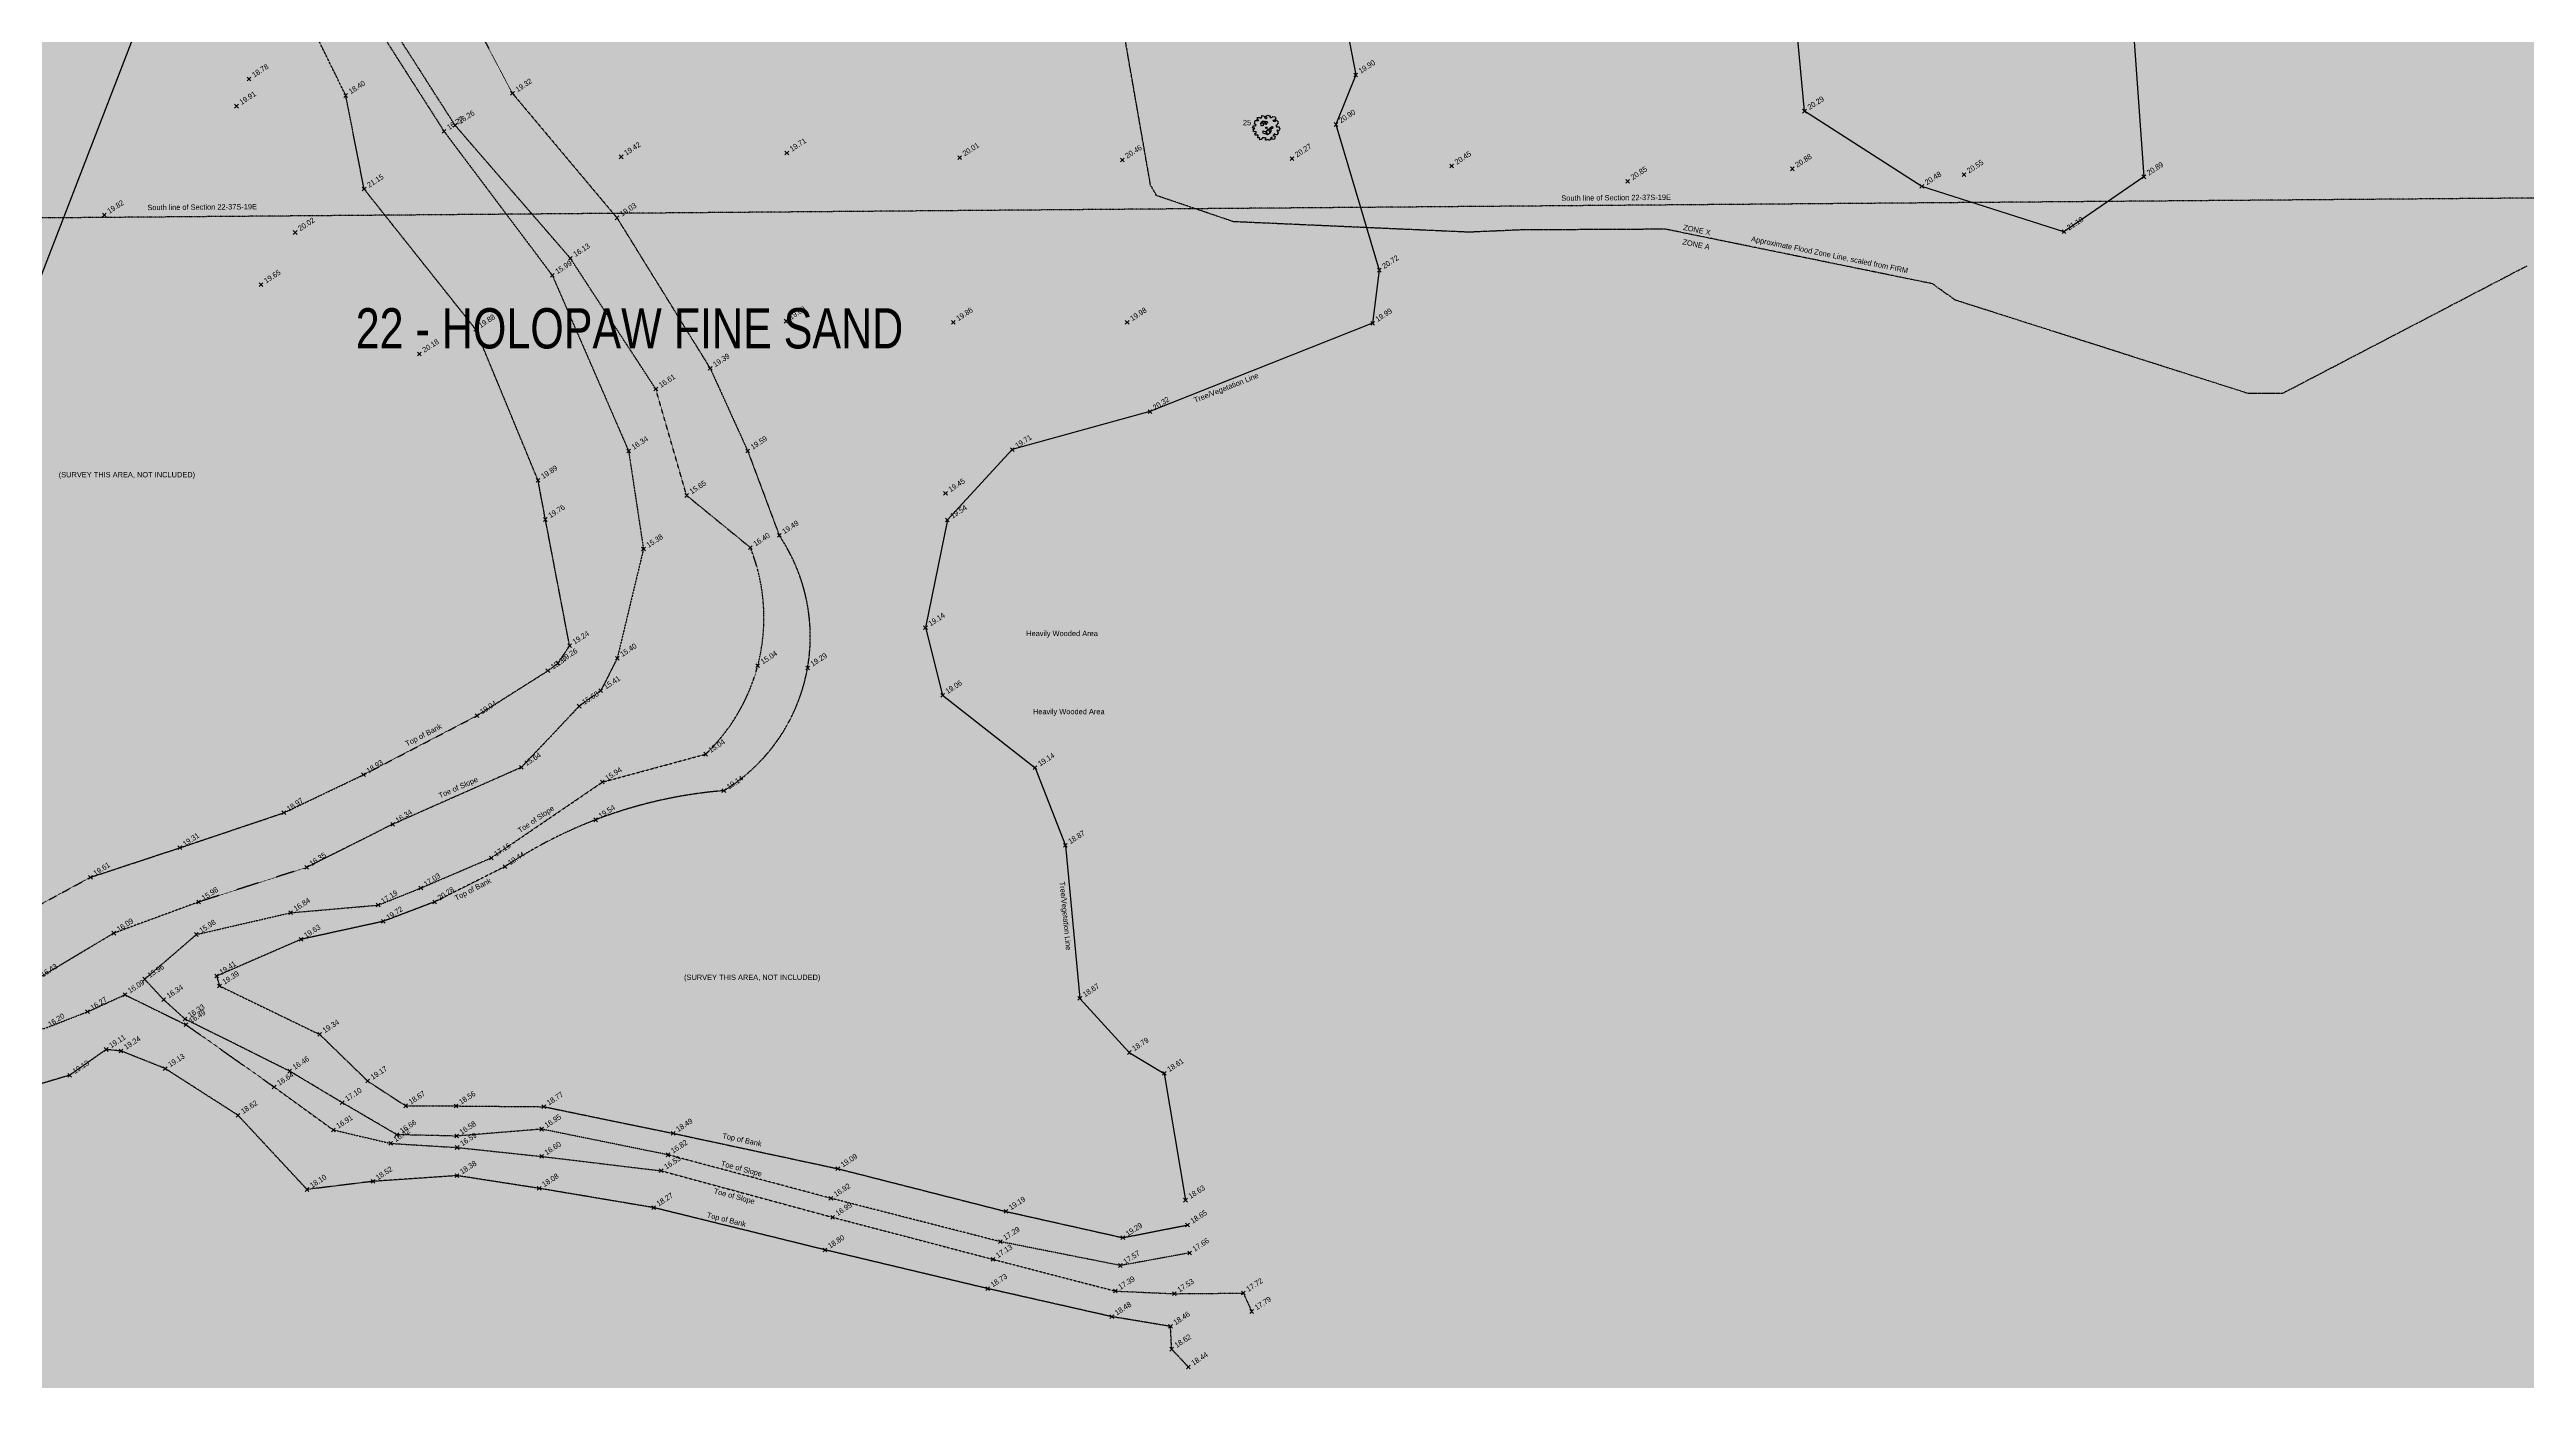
# Model space of a CAD drawing. Header units: inches. Extents: x -625442 to 34963, y -27993 to 66986.
# Drawn here: x -102156 to -93297, y 22077 to 26838 of the extents above; entities that cross this region are included whole.
import ezdxf
from ezdxf.enums import TextEntityAlignment as Align

# ---------------------------------------------------------------- set-up
doc = ezdxf.new("R2010")
doc.units = ezdxf.units.IN
doc.header["$LTSCALE"] = 0.5
doc.header["$MEASUREMENT"] = 0
for name, pattern in [('DASHED2', [0.375, 0.25, -0.125]), ('DIVIDE2', [0.625, 0.25, -0.125, 0, -0.125, 0, -0.125]), ('PHANTOM', [20, 10, -2, 2, -2, 2, -2])]:
    doc.linetypes.add(name, pattern=pattern)
for name, color, linetype in [('0-TEXT', 30, 'Continuous'), ('FEMA FLOOD ZONE', 190, 'PHANTOM'), ('I-DWG-PEN-01', 7, 'Continuous'), ('OVERHEAD WIRE', 251, 'OHE_POWER_LINE'), ('SECTION LINE', 101, 'DIVIDE2'), ('SPOT ELEVATION TEXT', 252, 'Continuous'), ('TEXT', 7, 'Continuous'), ('TOE OF SLOPE', 36, 'DIVIDE2'), ('TOP OF BANK', 252, 'DASHED2'), ('TREE LINE', 73, 'Continuous'), ('Trees-Anno', 43, 'Continuous'), ('TreesMARK', 46, 'Continuous')]:
    doc.layers.add(name, color=color, linetype=linetype)
doc.styles.add('1-4T', font='Zap601Rm.ttf', dxfattribs={"width": 0.8, "height": 12})
doc.styles.add('BLDG', font='IC-Romans.shx', dxfattribs={"width": 0.8})
doc.styles.add('ROMANS', font='ROMANS.SHX', dxfattribs={"height": 0.2})
doc.styles.add('TXT', font='IC-Romans.shx')
doc.linetypes.add('OHE_POWER_LINE', pattern='A,0.43,["OE",ROMANS,S=0.07,R=0,X=0,Y=-0.036398],0.009979,-0.121091', length=0.56107)

# ---------------------------------------------------------------- blocks, each defined once
blk = doc.blocks.new('SPT10')
at = {"color": 0, "linetype": 'Continuous'}
for p, q in [((-0.35, -0.35), (0.35, 0.35)), ((0.35, -0.35), (-0.35, 0.35))]:
    blk.add_line(p, q, dxfattribs=at)
blk = doc.blocks.new('TREE11')
at = {"linetype": 'Continuous'}
for p, q in [((-0.134, 0.178), (-0.184, 0.176)), ((-0.156, 0.177), (-0.179, 0.211)), ((-0.132, 0.24), (-0.134, 0.178)), ((-0.134, 0.178), (-0.103, 0.129)), ((-0.094, 0.242), (-0.047, 0.184)), ((-0.034, 0.247), (-0.058, 0.14)), ((0.006, -0.194), (-0.03, -0.231)), ((0.008, -0.119), (0.006, -0.244)), ((0.008, -0.167), (0.027, -0.23)), ((0.027, -0.23), (0.058, -0.256)), ((0.065, -0.059), (0.113, -0.104)), ((0.096, -0.089), (0.115, -0.156)), ((0.113, -0.104), (0.17, -0.108)), ((0.115, -0.156), (0.157, -0.173)), ((0.141, -0.107), (0.163, -0.133))]:
    blk.add_line(p, q, dxfattribs=at)
for points in [[(-0.04, 0.357), (-0.015, 0.344), (0.008, 0.351), (0.028, 0.361), (0.015, 0.389), (-0.027, 0.402), (-0.019, 0.434), (0.006, 0.451), (0.063, 0.474), (0.102, 0.449), (0.138, 0.447), (0.147, 0.41), (0.136, 0.393), (0.141, 0.378), (0.17, 0.37), (0.196, 0.378), (0.22, 0.391), (0.243, 0.415), (0.313, 0.402), (0.339, 0.381), (0.35, 0.351), (0.344, 0.329), (0.34, 0.28), (0.289, 0.282), (0.248, 0.275), (0.265, 0.252), (0.293, 0.244), (0.328, 0.244), (0.361, 0.265), (0.39, 0.275), (0.412, 0.246), (0.437, 0.224), (0.433, 0.195), (0.446, 0.154), (0.413, 0.148), (0.388, 0.092), (0.354, 0.079), (0.368, 0.058), (0.388, 0.027), (0.422, 0.031), (0.457, 0.043), (0.483, 0.016), (0.474, 0.001), (0.503, -0.026), (0.494, -0.071), (0.476, -0.084), (0.45, -0.136), (0.429, -0.087), (0.398, -0.104), (0.399, -0.119), (0.44, -0.196), (0.432, -0.226), (0.411, -0.238), (0.409, -0.268), (0.363, -0.268), (0.329, -0.255), (0.315, -0.23), (0.28, -0.238), (0.276, -0.273), (0.246, -0.282), (0.266, -0.303), (0.327, -0.315), (0.32, -0.365), (0.306, -0.423), (0.28, -0.423), (0.248, -0.44), (0.207, -0.421), (0.216, -0.36), (0.179, -0.362), (0.166, -0.381), (0.14, -0.4), (0.162, -0.419), (0.138, -0.464), (0.091, -0.464), (0.072, -0.441), (0.001, -0.467), (-0.033, -0.467), (-0.028, -0.422), (-0.003, -0.413), (-0.014, -0.379), (-0.063, -0.389), (-0.062, -0.374), (-0.141, -0.37), (-0.149, -0.404), (-0.177, -0.406), (-0.18, -0.435), (-0.24, -0.45), (-0.26, -0.42), (-0.236, -0.405), (-0.254, -0.38), (-0.315, -0.38), (-0.303, -0.291), (-0.316, -0.259), (-0.349, -0.272), (-0.418, -0.27), (-0.422, -0.212), (-0.383, -0.196), (-0.372, -0.151), (-0.384, -0.142), (-0.455, -0.151), (-0.484, -0.125), (-0.473, -0.106), (-0.49, -0.053), (-0.458, -0.053), (-0.439, -0.033), (-0.432, -0.017), (-0.493, -0.016), (-0.518, 0.028), (-0.497, 0.053), (-0.45, 0.082), (-0.409, 0.069), (-0.382, 0.08), (-0.388, 0.119), (-0.437, 0.131), (-0.412, 0.266), (-0.287, 0.27), (-0.282, 0.283), (-0.337, 0.3), (-0.331, 0.357), (-0.341, 0.379), (-0.305, 0.383), (-0.238, 0.387), (-0.216, 0.358), (-0.176, 0.368), (-0.17, 0.404), (-0.164, 0.459), (-0.113, 0.45), (-0.059, 0.418), (-0.073, 0.387)], [(-0.118, 0.258), (-0.067, 0.236), (-0.022, 0.249), (0.027, 0.23), (0.047, 0.196), (0.015, 0.181), (-0.022, 0.128), (-0.087, 0.145), (-0.114, 0.117), (-0.121, 0.09), (-0.174, 0.064), (-0.194, 0.1), (-0.201, 0.17), (-0.18, 0.224), (-0.136, 0.243)], [(0.014, -0.114), (0.079, -0.044), (0.118, -0.048), (0.163, 0.008), (0.206, 0.048), (0.241, 0.034), (0.227, -0.023), (0.185, -0.025), (0.166, -0.07), (0.171, -0.149), (0.145, -0.196), (0.088, -0.232), (0.048, -0.263), (-0.004, -0.237), (-0.053, -0.224), (-0.108, -0.207), (-0.126, -0.167), (-0.115, -0.115), (-0.029, -0.154)]]:
    blk.add_lwpolyline(points, close=True, dxfattribs=at)
blk.add_circle((0, 0), 0.0248, dxfattribs=at)

msp = doc.modelspace()

# ---------------------------------------------------------------- hatches: boundary and pattern name
at = {"layer": 'I-DWG-PEN-01', "true_color": 0xf7abae}
h = msp.add_hatch(color=241, dxfattribs=at)
h.dxf.hatch_style = 1
h.paths.add_polyline_path([(-100957.57866, 28706.15208), (-100362.58568, 29690.66082), (-99146.11653, 32085.3087), (-98780.92454, 32962.22505), (-98555.88498, 33891.39844), (-98391.13543, 34838.63486), (-98111.75584, 36104.40848), (-97705.87089, 37944.79637), (-97357.0879, 39427.21599), (-97272.12957, 40127.08882), (-97056.45627, 41917.44814), (-96914.01211, 43220.30303), (-96609.02474, 44896.58058), (-96307.95184, 46877.43979), (-96094.33005, 49462.95654), (-96094.315, 49462.95591), (-95778.43023, 53046.71728), (-95551.07756, 56628.18469), (-95474.06918, 58038.04651), (-95354.63501, 58316.39949), (-95243.43547, 59384.90037), (-95028.18208, 60553.21316), (-94715.82127, 61530.19717), (-94075.69796, 62742.663), (-93478.64811, 63729.64608), (-93083.35246, 64339.51759), (-92291.58733, 65280.22816), (-90855.85068, 66986.05302), (-95047.65514, 66986.05302), (-95846.80086, 66161.42762), (-96824.51555, 64811.7389), (-97984.68745, 63135.12856), (-98695.20724, 62088.65336), (-99125.95599, 61077.62322), (-99460.21651, 59744.27503), (-99832.91005, 58125.47746), (-100010.14321, 57121.57763), (-100064.26971, 54733.75191), (-99969.75295, 52216.36051), (-99964.96306, 50065.31694), (-99907.1783, 49414.42873), (-99800.41991, 49002.25161), (-99518.96209, 48405.80823), (-99230.10236, 48034.61032), (-99247.26911, 44337.82243), (-99305.79405, 41045.88106), (-99340.91757, 39530.44823), (-99465.75371, 37808.67109), (-99980.927, 37641.58966), (-100586.47482, 37158.40532), (-101185.52462, 36297.32724), (-102021.64209, 34850.91106), (-102960.30456, 32828.253), (-103480.06134, 31370.82707), (-103922.53217, 30247.78585), (-105161.19283, 27789.16552), (-105676.52269, 26769.90503), (-106133.71298, 25873.83289), (-106867.98903, 24896.60741), (-107623.72998, 23890.81495), (-108552.07417, 22636.26744), (-110251.17665, 20340.13114), (-111817.79908, 18382.13574), (-113305.66941, 16498.42923), (-114639.1432, 15147.48037), (-114639.1432, 10672.08111), (-113785.26824, 11364.78666), (-112077.51122, 12939.11382), (-111403.60955, 13698.36476), (-110515.39398, 14843.55183), (-109717.89458, 15940.69409), (-109055.33777, 16776.055), (-108464.62225, 17372.48298), (-107148.46211, 19352.51021), (-106082.60507, 21047.87083), (-105388.55808, 22044.48814), (-104262.17075, 23661.92487), (-103138.23265, 25275.84462), (-102383.53624, 26393.5828), (-101657.25179, 27572.15349)])
at = {"layer": 'I-DWG-PEN-01', "true_color": 0xedee99}
h = msp.add_hatch(color=61, dxfattribs=at)
h.dxf.hatch_style = 1
h.paths.add_polyline_path([(-97249.07687, 28214.19198), (-97361.17318, 29846.59999), (-97353.79262, 30054.0043), (-97189.09289, 30230.14189), (-96943.49166, 30423.59989), (-96791.93745, 30461.4854), (-96616.41954, 30419.02713), (-95489.2004, 29687.93072), (-95124.24328, 29603.20213), (-94919.64439, 29647.40755), (-94633.9447, 29774.50197), (-94289.25745, 29973.43249), (-93644.29443, 30632.6096), (-93473.89909, 30806.76021), (-93155.68974, 30968.05738), (-93012.89219, 31040.44006), (-92881.55555, 31031.41971), (-92707.63901, 30951.52889), (-91987.93089, 30955.14334), (-91873.58553, 31068.12197), (-91786.02942, 31256.431), (-91692.75817, 31564.57164), (-91586.07812, 31917.01101), (-91508.03057, 32064.60802), (-91524.44289, 32820.87927), (-92436.49406, 32860.12059), (-92799.85691, 32974.11916), (-93378.69379, 33067.01031), (-94101.48367, 33430.59105), (-94586.6365, 33629.97762), (-95155.06087, 33736.5131), (-95917.3229, 33659.0843), (-96181.17982, 33514.69104), (-96553.93029, 33376.57454), (-96956.00374, 33376.57454), (-97170.84433, 33672.3527), (-97212.4801, 33976.10238), (-97184.06813, 34252.18438), (-96976.04585, 34780.13803), (-96193.40009, 36059.55906), (-96075.22567, 36308.87316), (-96226.23186, 37785.0924), (-96171.92742, 38668.83399), (-96104.6127, 39041.853), (-95933.2726, 39202.8826), (-95776.21677, 39202.8826), (-95688.76742, 39126.44292), (-95404.07838, 38816.08369), (-95308.32322, 38384.83593), (-95108.15124, 38122.16407), (-94875.50335, 37903.73152), (-94693.32372, 37851.61314), (-93741.12429, 37932.25582), (-93802.23279, 39520.04551), (-93836.60187, 40543.13307), (-93822.21084, 41161.6545), (-93556.01947, 43308.08218), (-93456.15056, 44733.83157), (-93527.43669, 45237.05102), (-93732.07829, 45655.24914), (-93870.30194, 45998.02136), (-93812.48159, 46691.40174), (-93709.3174, 47287.15489), (-93441.31826, 48135.24497), (-93217.73772, 48814.7345), (-93121.51282, 49466.72276), (-92813.17324, 50491.27705), (-92308.51921, 51848.68462), (-92075.76381, 52400.1257), (-91326.2495, 53479.54578), (-90704.36062, 54375.16489), (-90081.78118, 55552.96334), (-89795.76122, 56183.15702), (-89711.89895, 56718.00371), (-91785.54545, 56495.52223), (-93463.75175, 56643.70866), (-94754.95178, 56643.70866), (-95546.84267, 56705.7166), (-95551.07756, 56628.18469), (-95777.36309, 53063.52788), (-95514.22457, 53048.31343), (-94990.28286, 52910.85018), (-94571.53375, 52625.8137), (-94326.48769, 52459.01438), (-93968.69759, 52156.81601), (-93754.68972, 51784.78921), (-93693.50293, 51339.33324), (-93702.76955, 51037.94389), (-93843.86856, 50505.399), (-94019.37224, 50103.05146), (-94294.73059, 49736.09969), (-94671.74429, 49386.4067), (-94792.75848, 49344.98993), (-95764.01073, 49449.26368), (-96094.315, 49462.95591), (-96094.55606, 49460.22105), (-96307.95184, 46877.43979), (-96609.02474, 44896.58058), (-96914.01211, 43220.30303), (-97056.45627, 41917.44814), (-97272.12957, 40127.08882), (-97357.0879, 39427.21599), (-97705.87089, 37944.79637), (-98111.75584, 36104.40848), (-98391.13543, 34838.63486), (-98555.88498, 33891.39844), (-98780.92454, 32962.22505), (-99146.11653, 32085.3087), (-100362.58568, 29690.66082), (-100957.57866, 28706.15208), (-101657.25179, 27572.15349), (-102383.53624, 26393.5828), (-103138.23265, 25275.84462), (-104262.17075, 23661.92487), (-105388.55808, 22044.48814), (-106082.60507, 21047.87083), (-107148.46211, 19352.51021), (-108464.62225, 17372.48298), (-109055.33777, 16776.055), (-109717.89458, 15940.69409), (-110061.8265, 15467.53731), (-109922.99168, 15377.95787), (-109504.94006, 15293.56208), (-108989.76677, 15310.44185), (-108276.12252, 15559.41084), (-107122.10702, 15921.17049), (-106334.35821, 16074.2255), (-105204.52706, 16137.89288), (-103260.27884, 15962.70127), (-102540.24244, 15897.82049), (-101641.04587, 15966.96898), (-101265.07129, 16393.91513), (-100799.38407, 17145.3363), (-100402.64854, 17852.43804), (-100111.56674, 18371.23314), (-99962.42939, 18637.04065), (-99471.68691, 19217.76474), (-99103.29115, 19653.70886), (-98799.32257, 20346.20761), (-98706.64206, 20604.12182), (-98687.56789, 21042.61081), (-98796.58244, 21453.8666), (-99047.32231, 21835.16218), (-99391.86722, 22278.64299), (-99642.06619, 22479.21281), (-99974.74668, 22635.82064), (-100284.41394, 22865.14131), (-100428.39867, 23144.11203), (-100356.91325, 23418.86596), (-100256.05504, 23661.23464), (-100043.10764, 23943.12504), (-99672.52792, 24147.63286), (-99329.60573, 24180.7977), (-98895.41224, 24283.05007), (-98575.32212, 24439.97528), (-98162.42337, 24835.86733), (-97665.81893, 25234.54495), (-97428.39538, 25618.29638), (-97203.23482, 26065.48717), (-97124.43289, 26487.36446)])
h.paths.add_polyline_path([(-85830.51263, 66986.05302), (-90855.85068, 66986.05302), (-92291.58733, 65280.22816), (-93083.35246, 64339.51759), (-93478.64811, 63729.64608), (-94075.69796, 62742.663), (-94715.82127, 61530.19717), (-95028.18208, 60553.21316), (-95243.43547, 59384.90037), (-95354.63501, 58316.39949), (-94656.49207, 58859.61827), (-93988.71123, 59279.7854), (-93380.99265, 59579.90522), (-93177.6535, 59644.44463), (-92442.18784, 59644.44463), (-92174.34527, 59486.48407), (-91963.58286, 59326.32958), (-91629.8846, 59174.95084), (-90488.08226, 59042.9139), (-89987.10784, 59044.37447), (-89383.07599, 59185.64013), (-89065.61212, 59277.43431), (-88606.11689, 59428.33852), (-87385.67128, 59408.31264), (-87381.79744, 59435.41027), (-87276.19916, 60778.77909), (-87182.69634, 61968.27542), (-87067.79255, 62509.5785), (-86900.21746, 62893.50249), (-86518.74127, 63280.42466), (-85946.90774, 63580.98511), (-85830.51263, 63642.16335)])
at = {"layer": 'I-DWG-PEN-01', "true_color": 0xd7ebd2}
h = msp.add_hatch(color=254, dxfattribs=at)
h.dxf.hatch_style = 1
h.paths.add_polyline_path([(-104113.74812, 14011.76531), (-103506.62474, 14346.79558), (-102538.05122, 14704.73894), (-101928.13342, 14930.13848), (-101563.80973, 14944.41141), (-101538.18772, 15700.3961), (-101641.04587, 15966.96898), (-102540.24244, 15897.82049), (-103260.27884, 15962.70127), (-105204.52706, 16137.89288), (-106334.35821, 16074.2255), (-107122.10702, 15921.17049), (-108276.12252, 15559.41084), (-108989.76677, 15310.44185), (-109504.94006, 15293.56208), (-109922.99168, 15377.95787), (-110061.8265, 15467.53731), (-110515.39398, 14843.55183), (-111403.60955, 13698.36476), (-112077.51122, 12939.11382), (-113785.26824, 11364.78666), (-114639.1432, 10672.08111), (-110930.77601, 10672.08111), (-110670.89114, 10825.59524), (-109820.24029, 11328.07515), (-108609.82789, 12157.2425), (-107276.13091, 12764.84046), (-106178.43403, 13177.1809), (-104940.22887, 13602.28131)])
h.paths.add_polyline_path([(-91352.61882, 26917.82647), (-90949.40909, 27077.20571), (-90474.95098, 27657.65858), (-89573.93336, 28802.32326), (-90008.8652, 28856.84059), (-90811.21856, 29145.48845), (-91200.9365, 29438.72139), (-91649.55661, 30210.55975), (-91938.13877, 30761.62063), (-91987.93089, 30955.14334), (-92707.63901, 30951.52889), (-92881.55555, 31031.41971), (-93012.89219, 31040.44006), (-93155.68974, 30968.05738), (-93473.89909, 30806.76021), (-93644.29443, 30632.6096), (-94289.25745, 29973.43249), (-94633.9447, 29774.50197), (-94919.64439, 29647.40755), (-95124.24328, 29603.20213), (-95489.2004, 29687.93072), (-96616.41954, 30419.02713), (-96791.93745, 30461.4854), (-96943.49166, 30423.59989), (-97189.09289, 30230.14189), (-97353.79262, 30054.0043), (-97361.17318, 29846.59999), (-97249.07687, 28214.19198), (-97124.43289, 26487.36446), (-97203.23482, 26065.48717), (-97428.39538, 25618.29638), (-97664.19986, 25237.16188), (-97137.73499, 25138.92678), (-95973.19312, 25074.43667), (-95131.31781, 25177.03415), (-94295.07934, 25369.3767), (-93379.76137, 25775.53281), (-92643.73344, 26235.23091), (-91892.50704, 26704.42146)])
h.paths.add_polyline_path([(-91081.55927, 46743.50472), (-90745.29881, 47738.67193), (-90200.74843, 48666.92235), (-90023.25623, 49074.12778), (-89737.97646, 49728.62119), (-89616.69182, 50147.59891), (-89463.11631, 50535.34072), (-88505.99176, 51925.32459), (-87170.96386, 53966.77596), (-86476.41512, 55198.42643), (-85830.51263, 56314.35891), (-85830.51263, 63642.16335), (-85946.90774, 63580.98511), (-86518.74127, 63280.42466), (-86900.21746, 62893.50249), (-87067.79255, 62509.5785), (-87182.69634, 61968.27542), (-87276.19916, 60778.77909), (-87383.92975, 59408.28406), (-87385.67128, 59408.31264), (-87450.27227, 58956.42585), (-87559.02349, 58670.64675), (-87853.05745, 58260.09043), (-88515.08046, 57675.19297), (-89099.41099, 57177.41026), (-89426.07115, 56932.39349), (-89711.89895, 56718.00371), (-89795.76122, 56183.15702), (-90081.78118, 55552.96334), (-90704.36062, 54375.16489), (-91326.2495, 53479.54578), (-92075.76381, 52400.1257), (-92308.51921, 51848.68462), (-92813.17324, 50491.27705), (-93121.51282, 49466.72276), (-93217.73772, 48814.7345), (-93441.31826, 48135.24497), (-93709.3174, 47287.15489), (-93812.48159, 46691.40174), (-93870.30194, 45998.02136), (-93732.07829, 45655.24914), (-93527.43669, 45237.05102), (-93456.15056, 44733.83157), (-93556.01947, 43308.08218), (-93822.21084, 41161.6545), (-93836.60187, 40543.13307), (-93802.23279, 39520.04551), (-93741.12429, 37932.25582), (-93694.00113, 37661.16256), (-93498.40553, 37297.32297), (-93275.63635, 36861.60414), (-92977.75198, 36328.94524), (-92666.18829, 36150.53359), (-92557.89695, 36045.29617), (-92476.06583, 38198.71777), (-92247.60999, 40353.38196), (-91738.74969, 43594.04924), (-91331.45, 46003.94985)])
at = {"layer": 'I-DWG-PEN-01', "true_color": 0xadddf7}
h = msp.add_hatch(color=141, dxfattribs=at)
h.dxf.hatch_style = 1
h.paths.add_polyline_path([(-93896.47198, 17091.29513), (-94026.80974, 17239.35523), (-94208.41999, 17688.10211), (-94425.85125, 18476.43816), (-94610.72831, 18875.81833), (-94820.06728, 19204.56104), (-95056.60117, 19419.19118), (-95721.30737, 19476.27982), (-96353.32416, 19536.43135), (-96705.87595, 19880.14955), (-96766.06633, 20412.91014), (-96682.06883, 20921.03514), (-96551.11899, 21278.29907), (-96430.4393, 21608.10177), (-96369.35215, 22056.64221), (-96395.27309, 22700.40319), (-96508.47969, 22934.55384), (-96976.91415, 23365.67526), (-97277.04045, 23459.56169), (-98052.14195, 23475.20892), (-98509.42372, 23531.25606), (-98646.57267, 23647.32839), (-99034.93122, 24099.67124), (-99128.54527, 24228.14735), (-99329.60573, 24180.7977), (-99672.52792, 24147.63286), (-100043.10764, 23943.12504), (-100256.05504, 23661.23464), (-100356.91325, 23418.86596), (-100428.39867, 23144.11203), (-100284.41394, 22865.14131), (-99974.74668, 22635.82064), (-99642.06619, 22479.21281), (-99391.86722, 22278.64299), (-99047.32231, 21835.16218), (-98796.58244, 21453.8666), (-98687.56789, 21042.61081), (-98706.64206, 20604.12182), (-98799.32257, 20346.20761), (-99103.29115, 19653.70886), (-99471.68691, 19217.76474), (-99962.42939, 18637.04065), (-100111.56674, 18371.23314), (-100402.64854, 17852.43804), (-100799.38407, 17145.3363), (-101265.07129, 16393.91513), (-101641.04587, 15966.96898), (-101538.18772, 15700.3961), (-101563.80973, 14944.41141), (-101212.8095, 14879.32352), (-100731.54979, 14532.18499), (-99910.14362, 14221.20641), (-98810.11229, 13971.70126), (-97043.91572, 13920.8524), (-95352.82723, 13925.22179), (-93333.02255, 14158.99343), (-92151.94736, 14358.55564), (-91273.26887, 14700.6592), (-90725.52716, 15094.07691), (-90090.78447, 15782.89068), (-89861.68556, 15976.12772), (-89971.69905, 16064.8273), (-90361.26753, 16378.92116), (-90680.00538, 16485.09303), (-92163.52709, 16577.2693), (-93200.5425, 16670.73051), (-93453.59566, 16711.9499), (-93646.15914, 16876.88994)])
h.paths.add_polyline_path([(-92977.75198, 36328.94524), (-93275.63635, 36861.60414), (-93498.40553, 37297.32297), (-93694.00113, 37661.16256), (-93741.12429, 37932.25582), (-94693.32372, 37851.61314), (-94875.50335, 37903.73152), (-95108.15124, 38122.16407), (-95308.32322, 38384.83593), (-95404.07838, 38816.08369), (-95688.76742, 39126.44292), (-95776.21677, 39202.8826), (-95933.2726, 39202.8826), (-96104.6127, 39041.853), (-96171.92742, 38668.83399), (-96226.23186, 37785.0924), (-96075.22567, 36308.87316), (-96193.40009, 36059.55906), (-96976.04585, 34780.13803), (-97184.06813, 34252.18438), (-97212.4801, 33976.10238), (-97170.84433, 33672.3527), (-96956.00374, 33376.57454), (-96553.93029, 33376.57454), (-96181.17982, 33514.69104), (-95917.3229, 33659.0843), (-95155.06087, 33736.5131), (-94586.6365, 33629.97762), (-94101.48367, 33430.59105), (-93378.69379, 33067.01031), (-92799.85691, 32974.11916), (-92436.49406, 32860.12059), (-91524.44289, 32820.87927), (-90618.47696, 32878.00797), (-90458.681, 32983.33247), (-90054.08806, 33394.43727), (-89929.69318, 33527.1891), (-89872.84078, 34063.97088), (-89875.30334, 34341.63055), (-90007.47023, 34484.46155), (-90348.15048, 34615.90071), (-90586.22881, 34694.63602), (-90999.82505, 34867.4334), (-91662.62384, 35307.839), (-92284.60534, 35779.71161), (-92666.18829, 36150.53359)])
h.paths.add_polyline_path([(-93843.86856, 50505.399), (-93702.76955, 51037.94389), (-93693.50293, 51339.33324), (-93754.68972, 51784.78921), (-93968.69759, 52156.81601), (-94326.48769, 52459.01438), (-94571.53375, 52625.8137), (-94990.28286, 52910.85018), (-95514.22457, 53048.31343), (-95776.95059, 53063.50403), (-96094.315, 49462.95591), (-95764.01073, 49449.26368), (-94792.75848, 49344.98993), (-94671.74429, 49386.4067), (-94294.73059, 49736.09969), (-94019.37224, 50103.05146)])
h.paths.add_polyline_path([(-87853.05745, 58260.09043), (-87559.02349, 58670.64675), (-87450.27227, 58956.42585), (-87385.67128, 59408.31264), (-88606.11689, 59428.33852), (-89065.61212, 59277.43431), (-89383.07599, 59185.64013), (-89987.10784, 59044.37447), (-90488.08226, 59042.9139), (-91629.8846, 59174.95084), (-91963.58286, 59326.32958), (-92174.34527, 59486.48407), (-92442.18784, 59644.44463), (-93177.6535, 59644.44463), (-93380.99265, 59579.90522), (-93988.71123, 59279.7854), (-94656.49207, 58859.61827), (-95354.63501, 58316.39949), (-95474.06918, 58038.04651), (-95546.84267, 56705.7166), (-94754.95178, 56643.70866), (-93463.75175, 56643.70866), (-91785.54545, 56495.52223), (-89711.89895, 56718.00371), (-89426.07115, 56932.39349), (-89099.41099, 57177.41026), (-88515.08046, 57675.19297)])
at = {"layer": 'I-DWG-PEN-01', "true_color": 0xfeeab9}
h = msp.add_hatch(dxfattribs=at)
h.set_pattern_fill('ANSI31', color=254, scale=12)
h.set_pattern_definition([(45, (-6223878.0124, -12656392.947), (-1.06066017178, 1.06066017178), [])])
h.paths.add_polyline_path([(-85830.51263, 21537.90717), (-85849.51562, 21754.95705), (-86351.94196, 25718.73998), (-86668.33112, 27402.73946), (-87029.85364, 28439.07227), (-87344.8021, 28253.71062), (-87853.29231, 28134.84348), (-88443.01854, 28183.95444), (-88766.70287, 28502.0017), (-89058.98599, 28737.77624), (-89573.93336, 28802.32326), (-90474.95098, 27657.65858), (-90949.40909, 27077.20571), (-91352.61882, 26917.82647), (-91892.50704, 26704.42146), (-92643.73344, 26235.23091), (-93379.76137, 25775.53281), (-94295.07934, 25369.3767), (-95131.31781, 25177.03415), (-95973.19312, 25074.43667), (-97137.73499, 25138.92678), (-97662.86862, 25236.91348), (-98162.42337, 24835.86733), (-98575.32212, 24439.97528), (-98895.41224, 24283.05007), (-99128.54527, 24228.14735), (-99034.93122, 24099.67124), (-98646.57267, 23647.32839), (-98509.42372, 23531.25606), (-98052.14195, 23475.20892), (-97277.04045, 23459.56169), (-96976.91415, 23365.67526), (-96508.47969, 22934.55384), (-96395.27309, 22700.40319), (-96369.35215, 22056.64221), (-96430.4393, 21608.10177), (-96551.11899, 21278.29907), (-96682.06883, 20921.03514), (-96766.06633, 20412.91014), (-96705.87595, 19880.14955), (-96353.32416, 19536.43135), (-95721.30737, 19476.27982), (-95056.60117, 19419.19118), (-94820.06728, 19204.56104), (-94610.72831, 18875.81833), (-94425.85125, 18476.43816), (-94208.41999, 17688.10211), (-94026.80974, 17239.35523), (-93896.47198, 17091.29513), (-93646.15914, 16876.88994), (-93453.59566, 16711.9499), (-93200.5425, 16670.73051), (-92163.52709, 16577.2693), (-90680.00538, 16485.09303), (-90361.26753, 16378.92116), (-89971.69905, 16064.8273), (-89861.68556, 15976.12772), (-89472.49682, 16304.39501), (-88553.5633, 16888.25097), (-87641.48367, 17278.01108), (-86883.69126, 17595.0076), (-86365.57144, 17978.92234), (-85921.47078, 18436.80551), (-85830.51263, 18590.30237)])

# ---------------------------------------------------------------- linework, layer by layer
at = {"layer": 'FEMA FLOOD ZONE'}
msp.add_lwpolyline([(-93295.82795, 26063.00697), (-94169.01102, 25607.43556), (-94291.91084, 25607.43556), (-95339.22983, 25941.34861), (-95422.05352, 26000.11728), (-96375.86194, 26195.12226), (-96894.17814, 26192.45113), (-97078.52757, 26184.4371), (-97921.16672, 26221.89161), (-98196.35501, 26315.38708), (-98217.72907, 26352.78544), (-98308.56793, 26873.68944)], dxfattribs=at)
at = {"layer": 'OVERHEAD WIRE'}
msp.add_lwpolyline([(-103373.64107, 22953.34133), (-101639.83972, 27442.09527)], dxfattribs=at)
at = {"layer": 'SECTION LINE'}
msp.add_line((-89577.99515, 26336.05729), (-153965.77837, 25821.4055), dxfattribs=at)
at = {"layer": 'TOE OF SLOPE'}
for points in [[(-100595.21003, 29535.01169), (-100774.68725, 29072.92078), (-100991.28624, 28409.31511), (-101180.75498, 27858.6784), (-101273.87664, 27505.85904), (-101146.03228, 27173.41012), (-100744.76577, 26545.41276), (-100357.36701, 26029.7538), (-100084.48141, 25401.49468), (-100031.41526, 25050.95773), (-100125.27004, 24660.33574), (-100184.07387, 24544.38749), (-100261.30834, 24489.0928), (-100468.04771, 24270.13336), (-100928.65542, 24066.37195), (-101236.2314, 23912.25015), (-101622.07927, 23788.62221), (-101925.67454, 23677.02965), (-102197.41659, 23514.4534)], [(-104616.59501, 23225.59677), (-104710.30632, 23063.98075), (-104539.65558, 23073.11425), (-104023.98002, 23104.25684), (-103462.68852, 23140.16259), (-102955.64575, 23180.16782), (-102601.95077, 23244.35061), (-102171.73171, 23337.04428), (-102019.80342, 23395.97652), (-101886.03552, 23456.98957), (-101667.24027, 23349.43773), (-101352.29998, 23126.80977), (-101140.78924, 22973.4816), (-100935.73471, 22925.16375), (-100697.62707, 22910.46412), (-100395.90068, 22878.48578), (-99967.97, 22827.26439), (-99354.9774, 22660.96147), (-98781.40416, 22510.62271), (-98343.5436, 22396.90767), (-98132.27892, 22387.48296), (-97885.93465, 22389.6409), (-97855.90781, 22323.77105)]]:
    msp.add_lwpolyline(points, dxfattribs=at)
msp.add_lwpolyline([(-98078.2045, 22533.29585), (-98325.51936, 22488.46111), (-98755.34033, 22573.662), (-99361.14818, 22728.76793), (-99943.63958, 22884.31625), (-100395.39484, 22976.12221), (-100699.85145, 22951.31768), (-100913.42798, 22956.29915), (-101108.88576, 23070.88388), (-101296.91195, 23183.63819), (-101670.82017, 23369.69596), (-101747.36415, 23439.10941), (-101815.47112, 23512.50989), (-101630.45965, 23672.32484), (-101292.99634, 23750.31803), (-100980.39333, 23777.50407), (-100827.54929, 23838.70149), (-100575.88364, 23946.35514), (-100178.27858, 24217.49689), (-99809.25831, 24317.41266, 0.3064157484), (-99648.81073, 25055.83334), (-99877.02206, 25242.6559), (-99987.11821, 25623.24528), (-100292.97928, 26091.40327), (-100705.17068, 26566.82051), (-101106.67147, 27194.63335)], format="xyb", dxfattribs=at)
at = {"layer": 'TOP OF BANK'}
for points in [[(-102314.81872, 23711.55026), (-102009.13397, 23877.12306), (-101689.68431, 23982.58723), (-101317.56696, 24107.74388), (-101032.54928, 24243.85278), (-100626.79264, 24455.10307), (-100373.28409, 24615.68465), (-100337.11068, 24642.82736), (-100295.57707, 24705.11073), (-100382.02133, 25156.82328), (-100408.47764, 25297.14015), (-100631.67657, 25837.21592), (-101030.40738, 26338.74465), (-101096.15286, 26673.48491), (-101297.93563, 27084.77715), (-101412.42162, 27485.94794), (-101309.62645, 27915.21247), (-101171.81513, 28456.4581), (-100933.20971, 29122.39698), (-100750.77583, 29600.87072), (-100549.59263, 30047.58293, 0.4152409165), (-100616.27817, 30222.62428), (-100849.96298, 30277.64436), (-100988.9032, 30322.87825)], [(-100838.83387, 27321.12871), (-100499.70647, 26680.84877), (-100126.18476, 26235.7723), (-99792.86543, 25697.37857), (-99658.66047, 25402.1198), (-99545.86164, 25099.97196, -0.4282213344), (-99743.97556, 24186.77504, 0.127421314), (-100526.33774, 23915.20413), (-100778.23873, 23789.04257), (-100961.82314, 23719.2887), (-101256.10844, 23654.83893), (-101558.13774, 23523.64184), (-101547.7895, 23488.47518), (-101189.40852, 23314.91474), (-101017.8682, 23148.24775), (-100881.72671, 23059.4467), (-100701.83411, 23059.0649), (-100387.76566, 23056.37743), (-99925.20819, 22961.18601), (-99336.21594, 22834.75102), (-98735.14555, 22681.84327), (-98316.79875, 22587.99832), (-98085.51293, 22633.3027)]]:
    msp.add_lwpolyline(points, format="xyb", dxfattribs=at)
msp.add_lwpolyline([(-98082.42674, 22125.58833), (-98142.17292, 22189.00999), (-98146.5545, 22270.54271), (-98356.18976, 22305.23692), (-98800.10145, 22405.68014), (-99382.03938, 22544.25048), (-99995.13605, 22695.34104), (-100404.4674, 22764.24716), (-100698.01418, 22809.75397), (-100999.15377, 22789.16709), (-101234.7107, 22760.37121), (-101481.59977, 23025.82751), (-101742.15386, 23192.88201), (-101899.75908, 23255.66313), (-101953.12569, 23260.88051), (-102083.5307, 23168.98638), (-102544.76108, 23030.95932)], dxfattribs=at)
at = {"layer": 'TREE LINE'}
for points in [[(-97584.94227, 27270.39646), (-97483.83235, 26746.99056), (-97554.77209, 26569.84999), (-97399.78105, 26048.6162), (-97423.68355, 25858.86097), (-98220.12641, 25542.78059), (-98712.44631, 25406.99141), (-98944.18786, 25155.23812), (-99022.77449, 24770.01633), (-98961.5648, 24528.21952), (-98630.96965, 24268.72499), (-98522.35542, 23990.97698), (-98470.667, 23443.75824), (-98294.04054, 23250.44576), (-98168.68637, 23175.60977), (-98092.7202, 22722.19329)], [(-94708.31563, 26984.42699), (-94665.32616, 26382.36099), (-94951.12721, 26185.99969), (-95459.05195, 26348.22383), (-95878.69032, 26617.33266), (-95915.51238, 27016.21893)]]:
    msp.add_lwpolyline(points, dxfattribs=at)

# ---------------------------------------------------------------- block references
at = {"layer": 'SPOT ELEVATION TEXT', "xscale": 19.2, "yscale": 19.2, "zscale": 19.2}
for p in [(-101441.97679, 26732.78367), (-101096.15286, 26673.48491), (-100499.70647, 26680.84877), (-97483.83235, 26746.99056), (-101486.96209, 26635.24199), (-95878.69032, 26617.33266), (-100744.76577, 26545.41276), (-100705.17068, 26566.82051), (-97554.77209, 26569.84999), (-100111.04794, 26453.8811), (-99518.67838, 26467.72017), (-98900.62306, 26451.42741), (-98318.82757, 26442.99345), (-97711.80492, 26447.46429), (-97140.38696, 26420.90021), (-95922.50252, 26410.98585), (-101030.40738, 26338.74465), (-96510.96297, 26366.48348), (-95459.05195, 26348.22383), (-95308.46755, 26390.13086), (-94665.32616, 26382.36099), (-101959.52524, 26245.74193), (-100126.18476, 26235.7723), (-101277.01401, 26183.4474), (-94951.12721, 26185.99969), (-100292.97928, 26091.40327), (-97399.78105, 26048.6162), (-101398.90112, 25996.3998), (-100357.36701, 26029.7538), (-99521.92543, 25866.37814), (-98923.19339, 25861.85372), (-98301.39786, 25861.65825), (-100631.67657, 25837.21592), (-97423.68355, 25858.86097), (-100832.7731, 25748.97416), (-99792.86543, 25697.37857), (-99987.11821, 25623.24528), (-98220.12641, 25542.78059), (-100084.48141, 25401.49468), (-99658.66047, 25402.1198), (-98712.44631, 25406.99141), (-100408.47764, 25297.14015), (-99877.02206, 25242.6559), (-98951.10348, 25250.263), (-100382.02133, 25156.82328), (-98944.18786, 25155.23812), (-99545.86164, 25099.97196), (-100031.41526, 25050.95773), (-99648.81073, 25055.83334), (-99022.77449, 24770.01633), (-100337.11068, 24642.82736), (-100295.57707, 24705.11073), (-100125.27004, 24660.33574), (-99622.66602, 24633.8493), (-99444.49291, 24625.90561), (-100373.28409, 24615.68465), (-100184.07387, 24544.38749), (-100626.79264, 24455.10307), (-100261.30834, 24489.0928), (-98961.5648, 24528.21952), (-100468.04771, 24270.13336), (-99809.25831, 24317.41266), (-98630.96965, 24268.72499), (-101032.54928, 24243.85278), (-100178.27858, 24217.49689), (-99743.97556, 24186.77504), (-101317.56696, 24107.74388), (-100928.65542, 24066.37195), (-100202.37584, 24082.60207), (-101689.68431, 23982.58723), (-100575.88364, 23946.35514), (-100526.33774, 23915.20413), (-98522.35542, 23990.97698), (-102009.13397, 23877.12306), (-101236.2314, 23912.25015), (-100827.54929, 23838.70149), (-101622.07927, 23788.62221), (-101292.99634, 23750.31803), (-100980.39333, 23777.50407), (-100778.23873, 23789.04257), (-101925.67454, 23677.02965), (-101630.45965, 23672.32484), (-101256.10844, 23654.83893), (-100961.82314, 23719.2887), (-101815.47112, 23512.50989), (-101558.13774, 23523.64184), (-101547.7895, 23488.47518), (-102019.80342, 23395.97652), (-101886.03552, 23456.98957), (-101747.36415, 23439.10941), (-98470.667, 23443.75824), (-101670.82017, 23369.69596), (-101667.24027, 23349.43773), (-101189.40852, 23314.91474), (-101953.12569, 23260.88051), (-101899.75908, 23255.66313), (-98294.04054, 23250.44576), (-102083.5307, 23168.98638), (-101742.15386, 23192.88201), (-101352.29998, 23126.80977), (-101296.91195, 23183.63819), (-101017.8682, 23148.24775), (-98168.68637, 23175.60977), (-101108.88576, 23070.88388), (-100881.72671, 23059.4467), (-100701.83411, 23059.0649), (-100387.76566, 23056.37743), (-101481.59977, 23025.82751), (-101140.78924, 22973.4816), (-100913.42798, 22956.29915), (-100699.85145, 22951.31768), (-100395.39484, 22976.12221), (-99925.20819, 22961.18601), (-100935.73471, 22925.16375), (-100697.62707, 22910.46412), (-100395.90068, 22878.48578), (-99943.63958, 22884.31625), (-100999.15377, 22789.16709), (-100698.01418, 22809.75397), (-100404.4674, 22764.24716), (-99967.97, 22827.26439), (-99336.21594, 22834.75102), (-101234.7107, 22760.37121), (-99995.13605, 22695.34104), (-99361.14818, 22728.76793), (-98735.14555, 22681.84327), (-98092.7202, 22722.19329), (-99354.9774, 22660.96147), (-98316.79875, 22587.99832), (-98085.51293, 22633.3027), (-99382.03938, 22544.25048), (-98781.40416, 22510.62271), (-98755.34033, 22573.662), (-98078.2045, 22533.29585), (-98325.51936, 22488.46111), (-98800.10145, 22405.68014), (-98343.5436, 22396.90767), (-98132.27892, 22387.48296), (-97885.93465, 22389.6409), (-97855.90781, 22323.77105), (-98356.18976, 22305.23692), (-98146.5545, 22270.54271), (-98142.17292, 22189.00999), (-98082.42674, 22125.58833)]:
    msp.add_blockref('SPT10', p, dxfattribs=at)
at = {"layer": 'TreesMARK', "color": 46, "xscale": 96, "yscale": 96, "zscale": 96}
msp.add_blockref('TREE11', (-97803.76452, 26557.96599), dxfattribs=at)

# ---------------------------------------------------------------- texts
at = {"layer": '0-TEXT', "style": '1-4T', "width": 0.8}
msp.add_text('22 - HOLOPAW FINE SAND', height=143.856, dxfattribs=at).set_placement((-101060.57877, 25768.75793))
at = {"layer": 'SPOT ELEVATION TEXT', "style": 'BLDG', "width": 0.8}
for s, p in [('18.78', (-101396.86461, 26754.38348)), ('19.90', (-97438.72018, 26768.59037)), ('19.91', (-101441.84991, 26656.84181)), ('18.40', (-101051.04068, 26695.08472)), ('19.32', (-100454.59429, 26702.44858)), ('20.29', (-95833.57815, 26638.93247)), ('16.27', (-100699.6536, 26567.01257)), ('16.26', (-100660.05851, 26588.42033)), ('20.90', (-97509.65991, 26591.4498)), ('19.42', (-100065.93576, 26475.48091)), ('19.71', (-99473.56621, 26489.31998)), ('20.01', (-98855.51088, 26473.02722)), ('20.46', (-98273.71539, 26464.59326)), ('20.27', (-97666.69274, 26469.06411)), ('20.45', (-97095.27478, 26442.50002)), ('20.85', (-96465.85079, 26388.08329)), ('20.88', (-95877.39035, 26432.58566)), ('20.55', (-95263.35537, 26411.73067)), ('20.89', (-94620.21398, 26403.96081)), ('21.15', (-100985.2952, 26360.34446)), ('20.48', (-95413.93977, 26369.82365)), ('19.82', (-101914.41306, 26267.34174)), ('20.02', (-101231.90184, 26205.04721)), ('19.03', (-100081.07259, 26257.37211)), ('21.18', (-94906.01503, 26207.5995)), ('16.13', (-100247.86711, 26113.00309)), ('19.65', (-101353.78894, 26017.99961)), ('15.99', (-100312.25484, 26051.35361)), ('20.72', (-97354.66888, 26070.21601)), ('19.88', (-100586.5644, 25858.81573)), ('19.60', (-99476.81326, 25887.97796)), ('19.86', (-98878.08122, 25883.45353)), ('19.98', (-98256.28568, 25883.25807)), ('19.99', (-97378.57138, 25880.46078)), ('20.18', (-100787.66092, 25770.57398)), ('19.39', (-99747.75326, 25718.97838)), ('16.61', (-99942.00603, 25644.8451)), ('20.32', (-98175.01423, 25564.38041)), ('16.34', (-100039.36924, 25423.09449)), ('19.59', (-99613.5483, 25423.71961)), ('19.71', (-98667.33414, 25428.59122)), ('19.89', (-100363.36546, 25318.73996)), ('15.65', (-99831.90988, 25264.25571)), ('19.45', (-98905.9913, 25271.86281)), ('19.76', (-100336.90916, 25178.42309)), ('19.54', (-98899.07568, 25176.83793)), ('15.38', (-99986.30308, 25072.55755)), ('16.40', (-99603.69855, 25077.43315)), ('19.49', (-99500.74946, 25121.57178)), ('19.14', (-98977.66232, 24791.61614)), ('19.24', (-100250.4649, 24726.71054)), ('19.37', (-100328.17191, 24637.28447)), ('19.26', (-100291.9985, 24664.42717)), ('15.40', (-100080.15787, 24681.93555)), ('15.04', (-99577.55384, 24655.44912)), ('19.29', (-99399.38074, 24647.50543)), ('15.41', (-100138.9617, 24565.9873)), ('19.06', (-98916.45262, 24549.81933)), ('19.04', (-100581.68047, 24476.70289)), ('15.68', (-100216.19617, 24510.69261)), ('15.04', (-99764.14614, 24339.01247)), ('18.93', (-100987.43711, 24265.4526)), ('15.64', (-100422.93553, 24291.73317)), ('19.14', (-98585.85747, 24290.3248)), ('15.94', (-100133.1664, 24239.09671)), ('19.14', (-99698.86339, 24208.37485)), ('18.97', (-101272.45478, 24129.3437)), ('16.34', (-100883.54325, 24087.97176)), ('19.54', (-100157.26366, 24104.20188)), ('19.31', (-101644.57213, 24004.18704)), ('18.87', (-98477.24325, 24012.57679)), ('19.61', (-101964.02179, 23898.72288)), ('16.35', (-101191.11922, 23933.84997)), ('17.15', (-100530.77146, 23967.95495)), ('19.44', (-100481.22557, 23936.80394)), ('15.98', (-101576.96709, 23810.22202)), ('17.03', (-100782.43711, 23860.30131)), ('20.28', (-100733.12655, 23810.64238)), ('16.84', (-101247.88417, 23771.91784)), ('17.19', (-100935.28116, 23799.10389)), ('19.72', (-100916.71097, 23740.88851)), ('16.09', (-101880.56236, 23698.62946)), ('15.98', (-101585.34747, 23693.92466)), ('19.63', (-101210.99627, 23676.43874)), ('19.41', (-101513.02557, 23545.24165)), ('16.43', (-102152.30441, 23536.05321)), ('16.09', (-101840.92335, 23478.58938)), ('15.96', (-101770.35895, 23534.10971)), ('16.34', (-101702.25198, 23460.70923)), ('19.39', (-101502.67732, 23510.07499)), ('18.67', (-98425.55483, 23465.35805)), ('16.27', (-101974.69125, 23417.57633)), ('16.33', (-101625.708, 23391.29577)), ('16.49', (-101622.12809, 23371.03754)), ('16.20', (-102126.61954, 23358.6441)), ('19.11', (-101908.01352, 23282.48032)), ('19.24', (-101854.6469, 23277.26294)), ('19.34', (-101144.29634, 23336.51455)), ('18.79', (-98248.92837, 23272.04557)), ('19.13', (-102038.41852, 23190.58619)), ('19.13', (-101697.04169, 23214.48182)), ('16.46', (-101251.79977, 23205.23801)), ('18.61', (-98123.57419, 23197.20958)), ('16.64', (-101307.1878, 23148.40958)), ('19.17', (-100972.75602, 23169.84757)), ('18.62', (-101436.48759, 23047.42733)), ('17.10', (-101063.77358, 23092.48369)), ('18.67', (-100836.61453, 23081.04651)), ('18.56', (-100656.72193, 23080.66471)), ('18.77', (-100342.65349, 23077.97724)), ('16.91', (-101095.67707, 22995.08142)), ('16.42', (-100890.62254, 22946.76356)), ('16.66', (-100868.3158, 22977.89897)), ('16.58', (-100654.73928, 22972.91749)), ('16.59', (-100652.5149, 22932.06394)), ('16.95', (-100350.28266, 22997.72202)), ('18.49', (-99880.09602, 22982.78583)), ('18.38', (-100652.90201, 22831.35378)), ('16.60', (-100350.7885, 22900.08559)), ('16.53', (-99922.85783, 22848.8642)), ('16.82', (-99898.5274, 22905.91606)), ('19.09', (-99291.10376, 22856.35083)), ('18.10', (-101189.59853, 22781.97103)), ('18.52', (-100954.0416, 22810.7669)), ('18.08', (-100359.35523, 22785.84697)), ('16.92', (-99316.03601, 22750.36775)), ('18.63', (-98047.60802, 22743.7931)), ('18.27', (-99950.02388, 22716.94085)), ('16.99', (-99309.86522, 22682.56128)), ('19.19', (-98690.03338, 22703.44309)), ('18.65', (-98040.40076, 22654.90251)), ('18.80', (-99336.9272, 22565.85029)), ('17.29', (-98710.22815, 22595.26182)), ('19.29', (-98271.68658, 22609.59813)), ('17.13', (-98736.29198, 22532.22252)), ('17.57', (-98280.40719, 22510.06093)), ('17.66', (-98033.09232, 22554.89566)), ('18.73', (-98754.98927, 22427.27995)), ('17.39', (-98298.43142, 22418.50748)), ('17.53', (-98087.16674, 22409.08277)), ('17.72', (-97840.82247, 22411.24071)), ('18.48', (-98311.07759, 22326.83674)), ('17.79', (-97810.79564, 22345.37086)), ('18.46', (-98101.44232, 22292.14253)), ('18.62', (-98097.06075, 22210.60981)), ('18.44', (-98037.31457, 22147.18815))]:
    msp.add_text(s, height=19.2, rotation=33, dxfattribs=at).set_placement(p, align=Align.CENTER)
at = {"layer": 'TEXT', "char_height": 19.2, "style": 'TXT'}
for s, insert, attachment_point, rotation in [('South line of Section 22-37S-19E', (-96748.70408, 26316.05421), 1, 0.457955621), ('South line of Section 22-37S-19E', (-101805.86799, 26282.44793), 1, 0.457955621), ('ZONE A', (-96264.33277, 26150.18006), 2, 348.445185512), ('ZONE X', (-96261.46007, 26201.95323), 2, 348.445185512), ('Approximate Flood Zone Line, scaled from FIRM', (-95786.94867, 26113.44472), 2, 348.445185512), ('Tree/Vegetation Line', (-98065.20418, 25591.75773), 1, 21.646400589), ('Top of Bank', (-100885.93869, 24361.71373), 1, 27.502972255), ('Toe of Slope', (-100766.60555, 24176.95612), 1, 23.863408264), ('Toe of Slope', (-100483.48653, 24050.2208), 1, 34.29153906), ('Top of Bank', (-100709.53502, 23809.88037), 1, 27.502972255), ('Tree/Vegetation Line', (-98524.10914, 23862.35939), 1, 275.395954675), ('Top of Bank', (-99746.56593, 22962.65435), 1, 347.884562934), ('Toe of Slope', (-99750.73849, 22863.51854), 1, 345.048631754), ('Top of Bank', (-99801.59491, 22679.1595), 1, 346.155978035), ('Toe of Slope', (-99776.53555, 22765.03653), 1, 345.048631754)]:
    msp.add_mtext(s, dxfattribs=dict(at, insert=insert, attachment_point=attachment_point, rotation=rotation))
at = {"layer": 'TEXT', "char_height": 19.2, "attachment_point": 2, "style": 'TXT'}
for s, insert in [('(SURVEY THIS AREA, NOT INCLUDED)', (-101878.94985, 25326.75975)), ('Heavily Wooded Area', (-98534.3412, 24758.90004)), ('Heavily Wooded Area', (-98510.23246, 24479.34557)), ('(SURVEY THIS AREA, NOT INCLUDED)', (-99642.47941, 23528.91136))]:
    msp.add_mtext(s, dxfattribs=dict(at, insert=insert))
at = {"layer": 'Trees-Anno', "insert": (-97857.96412, 26566.70518), "char_height": 19.2, "attachment_point": 9, "style": 'TXT'}
msp.add_mtext('25', dxfattribs=at)

doc.saveas('drawing.dxf')
